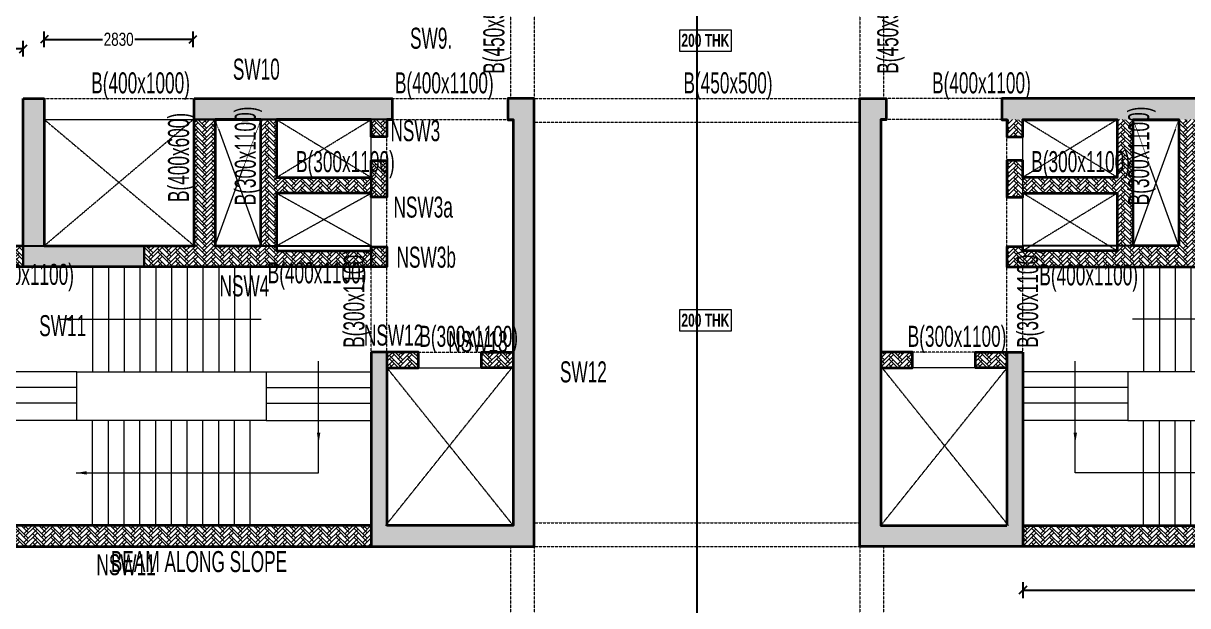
# Model space of a CAD drawing. Header units: millimetres. Extents: x -21 to 359617, y -13 to 62571.
# Drawn here: x 22294 to 44454, y 12623 to 23711 of the extents above; entities that cross this region are included whole.
import ezdxf

# ---------------------------------------------------------------- set-up
doc = ezdxf.new("R2010")
doc.units = ezdxf.units.MM
doc.linetypes.add('HIDDEN', pattern=[0.375, 0.25, -0.125])
doc.linetypes.add('HIDDEN2', pattern=[0.1875, 0.125, -0.0625])
for name, color, linetype, lineweight in [('A-ANNO-DIMS', 8, 'Continuous', 15), ('A-DETL-MISC', 35, 'Continuous', 15), ('A-FLOR-IDEN', 11, 'Continuous', 9), ('A-HIDD-ABVE', 8, 'HIDDEN', 20), ('A-HIDD-BELW', 8, 'HIDDEN2', 20), ('S-BEAM', 7, 'Continuous', 18), ('S-BEAM-IDEN', 2, 'Continuous', 9), ('S-COL HATCH', 9, 'Continuous', 0), ('S-COLS', 5, 'Continuous', 35)]:
    doc.layers.add(name, color=color, linetype=linetype, lineweight=lineweight)
doc.layers.add('changes', color=7, linetype='Continuous')
doc.styles.add('Dim.s & Anno.(Misc.)', font='ARIALN.TTF')
doc.styles.add('SOBHA', font='swisscl.ttf')
doc.styles.add('Swis721 LtCn BT', font='swisscl.ttf', dxfattribs={"width": 0.9, "height": 233.355162})
doc.styles.add('Swis721 LtCn BT_B', font='', dxfattribs={"width": 0.9, "height": 246.918336})
doc.styles.get('Swis721 LtCn BT_B').set_extended_font_data('Swis721 LtCn BT', bold=True)
doc.dimstyles.new('A-GFC-100', dxfattribs={"dimscale": 100, "dimtxt": 1.75, "dimasz": 1.5, "dimexe": 1.5, "dimexo": 0, "dimgap": 1, "dimtad": 1, "dimdsep": 46, "dimtxsty": 'Dim.s & Anno.(Misc.)', "dimblk": 'ARCHTICK', "dimcen": 0, "dimdle": 1.5, "dimclrd": 256, "dimclre": 8, "dimclrt": 6, "dimazin": 2, "dimtfac": 1, "dimtix": 1, "dimtmove": 2, "dimatfit": 3, "dimfxl": 1, "dimtolj": 1, "dimlwd": -1, "dimlwe": 9, "dimarcsym": 0})
doc.dimstyles.new('S-100', dxfattribs={"dimscale": 100, "dimtxt": 2.5, "dimasz": 1.5, "dimexe": 1.5, "dimexo": 1.5, "dimgap": 0.1, "dimtad": 0, "dimdec": 0, "dimrnd": 0.0005, "dimzin": 0, "dimdsep": 46, "dimtxsty": 'SOBHA', "dimblk": 'OBLIQUE', "dimcen": 0.09, "dimclrd": 8, "dimclre": 8, "dimclrt": 6, "dimadec": 0, "dimazin": 0, "dimtfac": 1, "dimtdec": 0, "dimtofl": 0, "dimtmove": 0, "dimatfit": 3, "dimfxl": 1.5, "dimfxlon": 1, "dimtolj": 1, "dimtzin": 0, "dimlwd": -1, "dimlwe": -1, "dimarcsym": 0})
pattern_1 = [(45, (-31794446.85, 20683630.75), (0, 169.7056275), [360, -120]), (135, (-31794362, 20683715.6), (1e-14, 169.7056275), [360, -120])]
pattern_2 = [(45, (-31794446.85, 20735559.75), (0, 169.7056275), [360, -120]), (135, (-31794362, 20735644.6), (1e-14, 169.7056275), [360, -120])]
pattern_3 = [(45, (-31785957.99, 20696631.67), (0, 169.7056275), [360, -120]), (135, (-31785873.14, 20696716.53), (1e-14, 169.7056275), [360, -120])]
pattern_4 = [(45, (-31785957.99, 20748560.67), (0, 169.7056275), [360, -120]), (135, (-31785873.14, 20748645.53), (1e-14, 169.7056275), [360, -120])]

# ---------------------------------------------------------------- blocks, each defined once
blk = doc.blocks.new('_ARCHTICK')
at = {"color": 0, "linetype": 'ByBlock', "const_width": 0.15}
blk.add_lwpolyline([(-0.5, -0.5), (0.5, 0.5)], dxfattribs=at)
blk = doc.blocks.new('A$C31bf04c8')
at = {"layer": 'S-COL HATCH', "transparency": 33554687}
h = blk.add_hatch(color=256, dxfattribs=at)
h.dxf.hatch_style = 1
edge = h.paths.add_edge_path()
edge.add_line((-12645, -10575), (46760, -10575))
edge.add_line((46760, -10575), (50155, -10425))
edge.add_line((50155, -10425), (50155, 18362))
edge.add_arc((65983, 101151), 84288, 235.33184, 259.17631, ccw=False)
edge.add_arc((-8447, 268), 41200, 49.9962, 101.0852)
edge.add_line((-16368, 40699), (-15227, 21150))
edge.add_line((-15227, 21150), (-12645, 21150))
edge.add_line((-12645, 21150), (-12645, -10575))
edge = h.paths.add_edge_path(flags=16)
edge.add_line((-12295, -10225), (46752, -10225))
edge.add_line((46752, -10225), (49805, -10090))
edge.add_line((49805, -10090), (49805, 18073))
edge.add_arc((65983, 101151), 84638, 235.32076, 258.98032, ccw=False)
edge.add_arc((-8447, 268), 40850, 49.9733, 100.6568)
edge.add_line((-16001, 40413), (-14897, 21500))
edge.add_line((-14897, 21500), (-12295, 21500))
edge.add_line((-12295, 21500), (-12295, -10225))
blk = doc.blocks.new('A$C0921b736')
at = {"layer": 'S-COL HATCH', "transparency": 33554687}
h = blk.add_hatch(color=256, dxfattribs=at)
h.dxf.hatch_style = 1
h.paths.add_polyline_path([(13805, 9275), (14205, 9275), (14205, 6475), (13805, 6475)])
h = blk.add_hatch(color=256, dxfattribs=at)
h.dxf.hatch_style = 1
h.paths.add_polyline_path([(17055, 9275), (20825, 9275), (20825, 8875), (17055, 8875)])
h = blk.add_hatch(color=256, dxfattribs=at)
h.dxf.hatch_style = 1
h.paths.add_polyline_path([(20725, 4450), (20425, 4450), (20425, 1150), (20425, 750), (23125, 750), (23525, 750), (23525, 1150), (23525, 1150), (23525, 9275), (23025, 9275), (23025, 8875), (23125, 8875), (23125, 1150), (23125, 1150), (20725, 1150), (20725, 1150)])
h = blk.add_hatch(color=256, dxfattribs=at)
h.dxf.hatch_style = 1
h.paths.add_polyline_path([(32525, 4450), (32825, 4450), (32825, 1150), (32825, 750), (30125, 750), (29725, 750), (29725, 1150), (29725, 1150), (29725, 9275), (30225, 9275), (30225, 8875), (30125, 8875), (30125, 1150), (30125, 1150), (32525, 1150), (32525, 1150)])
h = blk.add_hatch(color=256, dxfattribs=at)
h.dxf.hatch_style = 1
h.paths.add_polyline_path([(36195, 9275), (32425, 9275), (32425, 8875), (36195, 8875)])
at = {"layer": 'S-COL HATCH'}
h = blk.add_hatch(dxfattribs=at)
h.set_pattern_fill('AR-HBONE', color=256, scale=30)
h.set_pattern_definition(pattern_2)
h.paths.add_polyline_path([(18325, 8875), (18625, 8875), (18625, 7775), (20425, 7775), (20425, 8100), (20725, 8100), (20725, 7398), (20425, 7398), (20425, 7475), (18625, 7475), (18625, 6375), (20425, 6375), (20425, 6453), (20725, 6453), (20725, 6075), (16105, 6075), (16105, 6475), (18325, 6475)])
h = blk.add_hatch(dxfattribs=at)
h.set_pattern_fill('AR-HBONE', color=256, scale=30)
h.set_pattern_definition(pattern_2)
h.paths.add_polyline_path([(17055, 6475), (17455, 6475), (17455, 8875), (17055, 8875)])
h = blk.add_hatch(dxfattribs=at)
h.set_pattern_fill('AR-HBONE', color=256, scale=30)
h.set_pattern_definition(pattern_2)
h.paths.add_polyline_path([(20425, 8875), (20725, 8875), (20725, 8550), (20425, 8550)])
h = blk.add_hatch(dxfattribs=at)
h.set_pattern_fill('AR-HBONE', color=256, scale=30)
h.set_pattern_definition(pattern_2)
h.paths.add_polyline_path([(34925, 8875), (34625, 8875), (34625, 7775), (32825, 7775), (32825, 8100), (32525, 8100), (32525, 7398), (32825, 7398), (32825, 7475), (34625, 7475), (34625, 6375), (32825, 6375), (32825, 6453), (32525, 6453), (32525, 6075), (37145, 6075), (37145, 6475), (34925, 6475)])
h = blk.add_hatch(dxfattribs=at)
h.set_pattern_fill('AR-HBONE', color=256, scale=30)
h.set_pattern_definition(pattern_2)
h.paths.add_polyline_path([(32825, 8875), (32525, 8875), (32525, 8550), (32825, 8550)])
h = blk.add_hatch(dxfattribs=at)
h.set_pattern_fill('AR-HBONE', color=256, scale=30)
h.set_pattern_definition(pattern_2)
h.paths.add_polyline_path([(36195, 6475), (35795, 6475), (35795, 8875), (36195, 8875)])
h = blk.add_hatch(dxfattribs=at)
h.set_pattern_fill('AR-HBONE', color=256, scale=30)
h.set_pattern_definition(pattern_2)
h.paths.add_polyline_path([(13805, 6475), (12825, 6475), (12825, 6075), (13805, 6075)])
at = {"layer": 'S-COL HATCH', "transparency": 33554687}
h = blk.add_hatch(color=256, dxfattribs=at)
h.dxf.hatch_style = 1
h.paths.add_polyline_path([(13805, 6475), (16105, 6475), (16105, 6075), (13805, 6075)])
at = {"layer": 'S-COL HATCH'}
h = blk.add_hatch(dxfattribs=at)
h.set_pattern_fill('AR-HBONE', color=256, scale=30)
h.set_pattern_definition(pattern_1)
h.paths.add_polyline_path([(21325, 4150), (21325, 4450), (20725, 4450), (20725, 4150)])
h.paths.add_polyline_path([(23125, 4150), (23125, 4450), (22525, 4450), (22525, 4150)])
h = blk.add_hatch(dxfattribs=at)
h.set_pattern_fill('AR-HBONE', color=256, scale=30)
h.set_pattern_definition(pattern_1)
h.paths.add_polyline_path([(32525, 4150), (32525, 4450), (31925, 4450), (31925, 4150)])
h.paths.add_polyline_path([(30725, 4150), (30725, 4450), (30125, 4450), (30125, 4150)])
h = blk.add_hatch(dxfattribs=at)
h.set_pattern_fill('AR-HBONE', color=256, scale=30)
h.set_pattern_definition(pattern_2)
h.paths.add_polyline_path([(12825, 1150), (20425, 1150), (20425, 750), (12825, 750)])
h = blk.add_hatch(dxfattribs=at)
h.set_pattern_fill('AR-HBONE', color=256, scale=30)
h.set_pattern_definition(pattern_2)
h.paths.add_polyline_path([(40425, 1150), (32825, 1150), (32825, 750), (40425, 750)])
at = {"layer": 'changes'}
blk.add_lwpolyline([(13805, 6475), (16105, 6475), (16105, 6075), (13805, 6075)], close=True, dxfattribs=at)
at = {"layer": 'S-COLS'}
for p, q in [((20425, 4450), (20425, 1150)), ((20725, 4450), (20725, 1150)), ((32525, 4450), (32525, 1150)), ((32825, 4450), (32825, 1150)), ((20425, 1150), (20425, 750)), ((32825, 1150), (32825, 750))]:
    blk.add_line(p, q, dxfattribs=at)
for points in [[(17055, 9275), (20825, 9275), (20825, 8875), (20725, 8875), (20725, 8550), (20425, 8550), (20425, 8875), (19525, 8875), (18625, 8875), (18625, 7775), (20425, 7775), (20425, 8100), (20725, 8100), (20725, 7398), (20425, 7398), (20425, 7475), (18625, 7475), (18625, 6375), (19525, 6375), (20425, 6375), (20425, 6453), (20725, 6453), (20725, 6075), (18625, 6075), (18625, 6075), (7471, 6075)], [(10955, 9275), (10955, 6475), (13805, 6475), (13805, 9275)], [(13805, 9275), (14205, 9275)], [(14205, 9275), (14205, 6475), (17055, 6475), (17055, 9275)], [(23525, 1150), (23525, 9275), (23025, 9275), (23025, 8875), (23125, 8875), (23125, 1150), (20725, 1150)], [(29725, 1150), (29725, 9275), (30225, 9275), (30225, 8875), (30125, 8875), (30125, 1150), (32525, 1150)], [(36195, 9275), (32425, 9275), (32425, 8875), (32525, 8875), (32525, 8550), (32825, 8550), (32825, 8875), (33725, 8875), (34625, 8875), (34625, 7775), (32825, 7775), (32825, 8100), (32525, 8100), (32525, 7398), (32825, 7398), (32825, 7475), (34625, 7475), (34625, 6375), (33725, 6375), (32825, 6375), (32825, 6453), (32525, 6453), (32525, 6075), (34625, 6075), (34625, 6075), (45779, 6075)], [(20725, 4150), (21325, 4150), (21325, 4450), (20425, 4450)], [(23125, 4150), (22525, 4150), (22525, 4450), (23125, 4450)], [(30125, 4150), (30725, 4150), (30725, 4450), (30125, 4450)], [(32525, 4150), (31925, 4150), (31925, 4450), (32825, 4450)], [(20425, 1150), (12825, 1150), (12825, 750), (23125, 750)], [(23125, 750), (23125, 750), (23525, 750), (23525, 1150)], [(30125, 750), (30125, 750), (29725, 750), (29725, 1150)], [(32825, 1150), (40425, 1150), (40425, 750), (30125, 750)]]:
    blk.add_lwpolyline(points, dxfattribs=at)
for points in [[(17455, 6475), (18325, 6475), (18325, 8875), (17455, 8875)], [(35795, 6475), (34925, 6475), (34925, 8875), (35795, 8875)]]:
    blk.add_lwpolyline(points, close=True, dxfattribs=at)
blk = doc.blocks.new('_OBLIQUE')
at = {"color": 0, "linetype": 'ByBlock'}
blk.add_line((-0.5, -0.5), (0.5, 0.5), dxfattribs=at)
blk = doc.blocks.new('*D92')
at = {"layer": 'changes', "color": 8, "transparency": 16777216}
for p, q in [((19444, 23076), (19444, 23376)), ((22294, 23076), (22294, 23376)), ((19444, 23226), (20562, 23226)), ((22294, 23226), (21175, 23226))]:
    blk.add_line(p, q, dxfattribs=at)
at = {"layer": 'changes', "color": 8, "transparency": 16777216, "xscale": 150, "yscale": 150, "zscale": 150, "rotation": 180}
blk.add_blockref('_OBLIQUE', (19444, 23226), dxfattribs=at)
at = {"layer": 'changes', "color": 8, "transparency": 16777216, "xscale": 150, "yscale": 150, "zscale": 150}
blk.add_blockref('_OBLIQUE', (22294, 23226), dxfattribs=at)
at = {"layer": 'changes', "color": 6, "transparency": 16777216, "insert": (20869, 23226), "char_height": 250, "attachment_point": 5, "style": 'SOBHA'}
blk.add_mtext('\\A1;2850', dxfattribs=at)
blk = doc.blocks.new('*D93')
at = {"layer": 'changes', "color": 8, "transparency": 16777216}
for p, q in [((22694, 23255), (22694, 23555)), ((25524, 23255), (25524, 23555)), ((22694, 23405), (23802, 23405)), ((25524, 23405), (24415, 23405))]:
    blk.add_line(p, q, dxfattribs=at)
at = {"layer": 'changes', "color": 8, "transparency": 16777216, "xscale": 150, "yscale": 150, "zscale": 150}
for p, rotation in [((22694, 23405), 180.000076024741), ((25524, 23405), 7.60247410593e-05)]:
    blk.add_blockref('_OBLIQUE', p, dxfattribs=dict(at, rotation=rotation))
at = {"layer": 'changes', "color": 6, "transparency": 16777216, "insert": (24109, 23405), "char_height": 250, "attachment_point": 5, "rotation": 0.0001, "style": 'SOBHA'}
blk.add_mtext('\\A1;2830', dxfattribs=at)
blk = doc.blocks.new('*D60')
at = {"layer": 'changes', "color": 8, "transparency": 16777216}
for p, q in [((41314, 13070), (41314, 12770)), ((41314, 12920), (44808, 12920)), ((48914, 12920), (45420, 12920)), ((48914, 13070), (48914, 12770))]:
    blk.add_line(p, q, dxfattribs=at)
at = {"layer": 'changes', "color": 8, "transparency": 16777216, "xscale": 150, "yscale": 150, "zscale": 150, "rotation": 180}
blk.add_blockref('_OBLIQUE', (41314, 12920), dxfattribs=at)
at = {"layer": 'changes', "color": 8, "transparency": 16777216, "xscale": 150, "yscale": 150, "zscale": 150}
blk.add_blockref('_OBLIQUE', (48914, 12920), dxfattribs=at)
at = {"layer": 'changes', "color": 6, "transparency": 16777216, "insert": (45114, 12920), "char_height": 250, "attachment_point": 5, "style": 'SOBHA'}
blk.add_mtext('\\A1;7600', dxfattribs=at)
blk = doc.blocks.new('A$C40398dd4')
at = {"layer": 'A-ANNO-DIMS', "ltscale": 500, "elevation": 0}
blk.add_lwpolyline([(5810, 1000), (6600, 1000), (6600, 1565)], dxfattribs=at)
at = {"layer": 'A-DETL-MISC'}
for p, q in [((2300, 4925), (2300, 2925)), ((2600, 4925), (2600, 2925)), ((2900, 4925), (2900, 2925)), ((3200, 4925), (3200, 2925)), ((3500, 4925), (3500, 2925)), ((3800, 4925), (3800, 2925)), ((4100, 4925), (4100, 2925)), ((4400, 4925), (4400, 2925)), ((4700, 4925), (4700, 2925)), ((5000, 4925), (5000, 2925)), ((5300, 4925), (5300, 2925)), ((2300, 0), (2300, 2000)), ((2600, 0), (2600, 2000)), ((2900, 0), (2900, 2000)), ((3200, 0), (3200, 2000)), ((3500, 0), (3500, 2000)), ((3800, 0), (3800, 2000)), ((4100, 0), (4100, 2000)), ((4400, 0), (4400, 2000)), ((4700, 0), (4700, 2000)), ((5000, 0), (5000, 2000)), ((5300, 0), (5300, 2000))]:
    blk.add_line(p, q, dxfattribs=at)
for points in [[(2000, 2925), (0, 2925)], [(5600, 2925), (7600, 2925)], [(2000, 2625), (0, 2625)], [(5600, 2625), (7600, 2625)], [(2000, 2325), (0, 2325)], [(5600, 2325), (7600, 2325)]]:
    blk.add_lwpolyline(points, dxfattribs=at)
blk.add_lwpolyline([(5600, 2925), (5600, 2000), (2000, 2000), (2000, 2925)], close=True, dxfattribs=at)
at = {"layer": 'A-DETL-MISC', "elevation": 0}
for points in [[(2000, 2000), (0, 2000)], [(5600, 2000), (7600, 2000)]]:
    blk.add_lwpolyline(points, dxfattribs=at)
at = {"layer": 'A-ANNO-DIMS', "ltscale": 500}
for points in [[(1688, 3925), (5510, 3925)], [(6600, 1565), (6600, 3126)], [(1988, 1000), (5810, 1000)]]:
    blk.add_leader(points, dimstyle='A-GFC-100', override={"dimasz": 2, "dimtad": 0, "dimfxl": 0.18, "dimarcsym": 1}, dxfattribs=at)

msp = doc.modelspace()

# ---------------------------------------------------------------- hatches: boundary and pattern name
at = {"layer": 'S-COL HATCH', "transparency": 33554687}
h = msp.add_hatch(color=256, dxfattribs=at)
h.dxf.hatch_style = 1
h.paths.add_polyline_path([(22293.9, 22276.1), (22693.9, 22276.1), (22693.9, 19476.1), (22293.9, 19476.1)])
h = msp.add_hatch(color=256, dxfattribs=at)
h.dxf.hatch_style = 1
h.paths.add_polyline_path([(25543.9, 22276.1), (29313.9, 22276.1), (29313.9, 21876.1), (25543.9, 21876.1)])
h = msp.add_hatch(color=256, dxfattribs=at)
h.dxf.hatch_style = 1
h.paths.add_polyline_path([(29213.9, 17450.9), (28913.9, 17450.9), (28913.9, 14150.9), (28913.9, 13750.9), (31613.9, 13750.9), (32013.9, 13750.9), (32013.9, 14150.9), (32013.9, 14150.9), (32013.9, 22276.1), (31513.8, 22276.1), (31513.8, 21876.1), (31613.9, 21876.1), (31613.9, 14150.9), (31613.8, 14150.9), (29213.9, 14150.9), (29213.9, 14150.9)])
h = msp.add_hatch(color=256, dxfattribs=at)
h.dxf.hatch_style = 1
h.paths.add_polyline_path([(41013.9, 17450.9), (41313.9, 17450.9), (41313.9, 14150.9), (41313.9, 13750.9), (38613.9, 13750.9), (38213.9, 13750.9), (38213.9, 14150.9), (38213.9, 14150.9), (38213.9, 22276.1), (38713.9, 22276.1), (38713.9, 21876.1), (38613.9, 21876.1), (38613.9, 14150.9), (38613.9, 14150.9), (41013.8, 14150.9), (41013.9, 14150.9)])
h = msp.add_hatch(color=256, dxfattribs=at)
h.dxf.hatch_style = 1
h.paths.add_polyline_path([(44683.9, 22276.1), (40913.8, 22276.1), (40913.8, 21876.1), (44683.9, 21876.1)])
at = {"layer": 'S-COL HATCH'}
h = msp.add_hatch(dxfattribs=at)
h.set_pattern_fill('AR-HBONE', color=256, scale=30)
h.set_pattern_definition(pattern_4)
h.paths.add_polyline_path([(26813.9, 21876.1), (27113.9, 21876.1), (27113.9, 20776.1), (28913.9, 20776.1), (28913.9, 21101.1), (29213.9, 21101.1), (29213.9, 20398.6), (28913.9, 20398.6), (28913.9, 20476.1), (27113.9, 20476.1), (27113.9, 19376.1), (28913.9, 19376.1), (28913.9, 19453.6), (29213.9, 19453.6), (29213.9, 19076.1), (24593.9, 19076.1), (24593.9, 19476.1), (26813.9, 19476.1)])
h = msp.add_hatch(dxfattribs=at)
h.set_pattern_fill('AR-HBONE', color=256, scale=30)
h.set_pattern_definition(pattern_4)
h.paths.add_polyline_path([(25543.9, 19476.1), (25943.9, 19476.1), (25943.9, 21876.1), (25543.9, 21876.1)])
h = msp.add_hatch(dxfattribs=at)
h.set_pattern_fill('AR-HBONE', color=256, scale=30)
h.set_pattern_definition(pattern_4)
h.paths.add_polyline_path([(28913.9, 21876.1), (29213.9, 21876.1), (29213.9, 21551.1), (28913.9, 21551.1)])
h = msp.add_hatch(dxfattribs=at)
h.set_pattern_fill('AR-HBONE', color=256, scale=30)
h.set_pattern_definition(pattern_4)
h.paths.add_polyline_path([(43413.9, 21876.1), (43113.9, 21876.1), (43113.9, 20776.1), (41313.9, 20776.1), (41313.9, 21101.1), (41013.9, 21101.1), (41013.9, 20398.6), (41313.9, 20398.6), (41313.9, 20476.1), (43113.9, 20476.1), (43113.9, 19376.1), (41313.9, 19376.1), (41313.9, 19453.6), (41013.9, 19453.6), (41013.9, 19076.1), (45633.9, 19076.1), (45633.9, 19476.1), (43413.9, 19476.1)])
h = msp.add_hatch(dxfattribs=at)
h.set_pattern_fill('AR-HBONE', color=256, scale=30)
h.set_pattern_definition(pattern_4)
h.paths.add_polyline_path([(41313.9, 21876.1), (41013.9, 21876.1), (41013.9, 21551.1), (41313.9, 21551.1)])
h = msp.add_hatch(dxfattribs=at)
h.set_pattern_fill('AR-HBONE', color=256, scale=30)
h.set_pattern_definition(pattern_4)
h.paths.add_polyline_path([(44683.9, 19476.1), (44283.9, 19476.1), (44283.9, 21876.1), (44683.9, 21876.1)])
h = msp.add_hatch(dxfattribs=at)
h.set_pattern_fill('AR-HBONE', color=256, scale=30)
h.set_pattern_definition(pattern_4)
h.paths.add_polyline_path([(22293.9, 19476.1), (21313.9, 19476.1), (21313.9, 19076.1), (22293.9, 19076.1)])
at = {"layer": 'S-COL HATCH', "transparency": 33554687}
h = msp.add_hatch(color=256, dxfattribs=at)
h.dxf.hatch_style = 1
h.paths.add_polyline_path([(22293.9, 19476.1), (24593.9, 19476.1), (24593.9, 19076.1), (22293.9, 19076.1)])
at = {"layer": 'S-COL HATCH'}
h = msp.add_hatch(dxfattribs=at)
h.set_pattern_fill('AR-HBONE', color=256, scale=30)
h.set_pattern_definition(pattern_3)
h.paths.add_polyline_path([(29813.9, 17150.9), (29813.9, 17450.9), (29213.9, 17450.9), (29213.9, 17150.9)])
h.paths.add_polyline_path([(31613.9, 17150.9), (31613.9, 17450.9), (31013.9, 17450.9), (31013.9, 17150.9)])
h = msp.add_hatch(dxfattribs=at)
h.set_pattern_fill('AR-HBONE', color=256, scale=30)
h.set_pattern_definition(pattern_3)
h.paths.add_polyline_path([(41013.9, 17150.9), (41013.9, 17450.9), (40413.9, 17450.9), (40413.9, 17150.9)])
h.paths.add_polyline_path([(39213.9, 17150.9), (39213.9, 17450.9), (38613.9, 17450.9), (38613.9, 17150.9)])
h = msp.add_hatch(dxfattribs=at)
h.set_pattern_fill('AR-HBONE', color=256, scale=30)
h.set_pattern_definition(pattern_4)
h.paths.add_polyline_path([(21313.9, 14150.9), (28913.9, 14150.9), (28913.9, 13750.9), (21313.9, 13750.9)])
h = msp.add_hatch(dxfattribs=at)
h.set_pattern_fill('AR-HBONE', color=256, scale=30)
h.set_pattern_definition(pattern_4)
h.paths.add_polyline_path([(48913.9, 14150.9), (41313.9, 14150.9), (41313.9, 13750.9), (48913.9, 13750.9)])

# ---------------------------------------------------------------- linework, layer by layer
at = {"layer": 'A-FLOR-IDEN', "color": 8, "flags": 128}
for points in [[(35763, 23587.8), (35763, 23176), (34785.5, 23176), (34785.5, 23587.8)], [(35763, 18260.4), (35763, 17848.6), (34785.5, 17848.6), (34785.5, 18260.4)]]:
    msp.add_lwpolyline(points, close=True, dxfattribs=at)
at = {"layer": 'A-HIDD-ABVE', "linetype": 'HIDDEN'}
for p, q in [((22693.9, 21877.3), (25543.9, 19477.3)), ((22693.9, 19477.3), (25523.9, 21877.3)), ((25943.9, 21877.3), (26813.9, 19477.3)), ((25943.9, 19477.3), (26813.9, 21877.3)), ((27113.9, 21877.3), (28913.9, 20777.3)), ((27113.9, 20777.3), (28913.9, 21877.3)), ((43113.9, 21877.3), (41313.9, 20777.3)), ((43113.9, 20777.3), (41313.9, 21877.3)), ((44283.9, 21877.3), (43413.9, 19477.3)), ((44283.9, 19477.3), (43413.9, 21877.3)), ((27113.9, 19476.1), (28913.9, 20477.3)), ((27113.9, 20477.3), (28913.9, 19476.1)), ((43113.9, 19377.3), (41313.9, 20477.3)), ((43113.9, 20477.3), (41313.9, 19377.3)), ((31589.8, 17152.1), (29189.8, 14152.1)), ((29213.9, 17152.1), (31613.9, 14152.1)), ((41013.9, 17152.1), (38613.9, 14152.1)), ((38638, 17152.1), (41038, 14152.1))]:
    msp.add_line(p, q, dxfattribs=at)
at = {"layer": 'changes'}
for p, q in [((26813.9, 19476.1), (28913.9, 19476.1)), ((43413.9, 19476.1), (41313.9, 19476.1))]:
    msp.add_line(p, q, dxfattribs=at)
at = {"layer": 'changes', "color": 240, "true_color": 0xed1f24, "elevation": 0}
for points in [[(32013.9, 35676.1), (35113.9, 35676.1), (35113.9, 37416.7), (35113.9, 8360.9)], [(28913.9, 13750.9), (32013.9, 13752.1), (32013.9, 22276.1)], [(28913.9, 17450.9), (28913.9, 14150.9)], [(28913.9, 13750.9), (32013.9, 13750.9)]]:
    msp.add_lwpolyline(points, dxfattribs=at)
for points in [[(22293.9, 22276.1), (22693.9, 22276.1), (22693.9, 19476.1), (24593.9, 19476.1), (24593.9, 19076.1), (22293.9, 19076.1)], [(25543.9, 22276.1), (29313.9, 22276.1), (29313.9, 21876.1), (25543.9, 21876.1)], [(31513.8, 21876.1), (31513.8, 22276.1), (32013.9, 22276.1), (32013.9, 13750.9), (28913.9, 13750.9), (28913.9, 17450.9), (29213.9, 17450.9), (29213.9, 14150.9), (31613.9, 14150.9), (31613.9, 21876.1)], [(24593.9, 19476.1), (25543.9, 19476.1), (25543.9, 21876.1), (25943.9, 21876.1), (25943.9, 19476.1), (26813.9, 19476.1), (26813.9, 21876.1), (27113.9, 21876.1), (27113.9, 20776.1), (28913.9, 20776.1), (28913.9, 20776.1), (28913.9, 20476.1), (28913.9, 20476.1), (27113.9, 20476.1), (27113.9, 19376.1), (28913.9, 19376.1), (28913.9, 19376.1), (28913.9, 19077.3), (24593.9, 19076.1)], [(28913.9, 21876.1), (28913.9, 21551.1), (29213.9, 21551.1), (29213.9, 21876.1)], [(28913.9, 21101.1), (29213.9, 21101.1), (29213.9, 20398.6), (28913.9, 20398.6)], [(21313.8, 19476.1), (22293.9, 19476.1), (22293.9, 19076.1), (21313.9, 19076.1)], [(28913.9, 19453.6), (29213.9, 19453.6), (29213.9, 19076.1), (28913.9, 19076.1)], [(29813.9, 17150.9), (29213.9, 17150.9), (29213.9, 17450.9), (29813.9, 17450.9)], [(31013.9, 17450.9), (31613.9, 17450.9), (31613.9, 17150.9), (31013.9, 17150.9)], [(21313.9, 14150.9), (28913.9, 14150.9), (28913.9, 13750.9), (21313.9, 13750.9)]]:
    msp.add_lwpolyline(points, close=True, dxfattribs=at)
at = {"layer": 'changes', "elevation": 0}
msp.add_lwpolyline([(22293.9, 19476.1), (24593.9, 19476.1), (24593.9, 19076.1), (22293.9, 19076.1)], close=True, dxfattribs=at)
at = {"layer": 'S-BEAM', "linetype": 'HIDDEN'}
for p, q in [((31563.9, 24277.3), (31563.9, 22277.3)), ((32013.9, 24277.3), (32013.9, 22277.3)), ((38213.9, 24277.3), (38213.9, 22277.3)), ((38663.9, 24277.3), (38663.9, 22277.3)), ((22693.9, 22277.3), (25543.9, 22277.3)), ((29313.9, 22277.3), (31513.8, 22277.3)), ((32013.9, 22277.3), (38213.9, 22277.3)), ((40913.8, 22277.3), (38713.9, 22277.3)), ((29213.9, 19454.8), (29213.9, 21877.3)), ((29313.9, 21877.3), (31513.8, 21877.3)), ((32013.9, 21827.3), (38213.9, 21827.3)), ((40913.8, 21877.3), (38713.9, 21877.3)), ((41013.9, 19454.8), (41013.9, 21877.3)), ((28913.9, 17452.1), (28913.9, 19077.3)), ((29213.9, 17452.1), (29213.9, 19077.3)), ((41013.9, 17452.1), (41013.9, 19077.3)), ((41313.9, 17452.1), (41313.9, 19077.3)), ((29813.9, 17452.1), (31013.9, 17452.1)), ((40413.9, 17452.1), (39213.9, 17452.1)), ((32013.9, 14202.1), (38213.9, 14202.1)), ((31563.9, 13752.1), (31563.9, 9052.1)), ((32013.9, 13752.1), (38213.9, 13752.1)), ((32013.9, 13752.1), (32013.9, 9052.1)), ((38213.9, 13752.1), (38213.9, 9052.1)), ((38663.9, 13752.1), (38663.9, 9252.1))]:
    msp.add_line(p, q, dxfattribs=at)
at = {"layer": 'S-BEAM'}
for p, q in [((22693.9, 21877.3), (25523.9, 21877.3)), ((28913.9, 19454.8), (28913.9, 21877.3)), ((41313.9, 19454.8), (41313.9, 21877.3)), ((29813.9, 17152.1), (31013.9, 17152.1)), ((40413.9, 17152.1), (39213.9, 17152.1))]:
    msp.add_line(p, q, dxfattribs=at)
at = {"layer": 'S-COLS'}
for p, q in [((28913.9, 17450.9), (28913.9, 14150.9)), ((29213.9, 17450.9), (29213.9, 14150.9)), ((41013.9, 17450.9), (41013.9, 14150.9)), ((41313.9, 17450.9), (41313.9, 14150.9)), ((28913.9, 14150.9), (28913.9, 13750.9)), ((41313.9, 14150.9), (41313.9, 13750.9))]:
    msp.add_line(p, q, dxfattribs=at)
at = {"layer": 'S-COLS', "elevation": 0}
for points in [[(25543.9, 22276.1), (29313.9, 22276.1), (29313.9, 21876.1), (29213.9, 21876.1), (29213.9, 21551.1), (28913.9, 21551.1), (28913.9, 21876.1), (28013.9, 21876.1), (27113.9, 21876.1), (27113.9, 20776.1), (28913.9, 20776.1), (28913.9, 21101.1), (29213.9, 21101.1), (29213.9, 20398.6), (28913.9, 20398.6), (28913.9, 20476.1), (27113.9, 20476.1), (27113.9, 19376.1), (28013.9, 19376.1), (28913.9, 19376.1), (28913.9, 19453.6), (29213.9, 19453.6), (29213.9, 19076.1), (27113.9, 19076.1), (27113.9, 19076.1), (15959.5, 19076.1)], [(19443.9, 22276.1), (19443.9, 19476.1), (22293.9, 19476.1), (22293.9, 22276.1)], [(22293.9, 22276.1), (22693.9, 22276.1)], [(22693.9, 22276.1), (22693.9, 19476.1), (25543.9, 19476.1), (25543.9, 22276.1)], [(32013.9, 14150.9), (32013.9, 22276.1), (31513.8, 22276.1), (31513.8, 21876.1), (31613.9, 21876.1), (31613.9, 14150.9), (29213.9, 14150.9)], [(38213.9, 14150.9), (38213.9, 22276.1), (38713.9, 22276.1), (38713.9, 21876.1), (38613.9, 21876.1), (38613.9, 14150.9), (41013.9, 14150.9)], [(44683.9, 22276.1), (40913.8, 22276.1), (40913.8, 21876.1), (41013.9, 21876.1), (41013.9, 21551.1), (41313.9, 21551.1), (41313.9, 21876.1), (42213.9, 21876.1), (43113.9, 21876.1), (43113.9, 20776.1), (41313.9, 20776.1), (41313.9, 21101.1), (41013.9, 21101.1), (41013.9, 20398.6), (41313.9, 20398.6), (41313.9, 20476.1), (43113.9, 20476.1), (43113.9, 19376.1), (42213.9, 19376.1), (41313.9, 19376.1), (41313.9, 19453.6), (41013.9, 19453.6), (41013.9, 19076.1), (43113.9, 19076.1), (43113.9, 19076.1), (54268.2, 19076.1)], [(29213.9, 17150.9), (29813.9, 17150.9), (29813.9, 17450.9), (28913.9, 17450.9)], [(31613.9, 17150.9), (31013.9, 17150.9), (31013.9, 17450.9), (31613.9, 17450.9)], [(38613.9, 17150.9), (39213.9, 17150.9), (39213.9, 17450.9), (38613.9, 17450.9)], [(41013.9, 17150.9), (40413.9, 17150.9), (40413.9, 17450.9), (41313.9, 17450.9)], [(28913.9, 14150.9), (21313.9, 14150.9), (21313.9, 13750.9), (31613.9, 13750.9)], [(31613.9, 13750.9), (31613.9, 13750.9), (32013.9, 13750.9), (32013.9, 14150.9)], [(38613.9, 13750.9), (38613.9, 13750.9), (38213.9, 13750.9), (38213.9, 14150.9)], [(41313.9, 14150.9), (48913.9, 14150.9), (48913.9, 13750.9), (38613.9, 13750.9)]]:
    msp.add_lwpolyline(points, dxfattribs=at)
for points in [[(25943.9, 19476.1), (26813.9, 19476.1), (26813.9, 21876.1), (25943.9, 21876.1)], [(44283.9, 19476.1), (43413.9, 19476.1), (43413.9, 21876.1), (44283.9, 21876.1)]]:
    msp.add_lwpolyline(points, close=True, dxfattribs=at)

# ---------------------------------------------------------------- block references
at = {"layer": 'A-HIDD-BELW', "color": 3}
msp.add_blockref('A$C31bf04c8', (16359.5, 19477.3), dxfattribs=at)
at = {"layer": 'changes'}
msp.add_blockref('A$C0921b736', (8488.9, 13000.9), dxfattribs=at)
at = {"layer": 'S-BEAM-IDEN'}
msp.add_blockref('A$C40398dd4', (21313.9, 14152.1), dxfattribs=at)
at = {"layer": 'S-BEAM-IDEN', "xscale": -1}
msp.add_blockref('A$C40398dd4', (48913.9, 14152.1), dxfattribs=at)

# ---------------------------------------------------------------- texts
at = {"layer": 'A-FLOR-IDEN', "color": 1, "char_height": 246.92, "width": 1155, "attachment_point": 2, "line_spacing_factor": 0.964267, "style": 'Swis721 LtCn BT_B'}
for insert in [(35274.3, 23509.8), (35274.3, 18182.4)]:
    msp.add_mtext('200 THK', dxfattribs=dict(at, insert=insert))
at = {"layer": 'S-BEAM-IDEN', "style": 'Swis721 LtCn BT', "width": 0.8}
for s, rotation, p in [('B(450x500)', 90, (31448.5, 22750.1, 0)), ('B(450x500)', 90, (38945.9, 22750.1, 0)), ('SW9.', 360, (29654.3, 23226.5)), ('SW10', 360, (26282.2, 22637.5)), ('B(400x1000)', 360, (23587.2, 22376.7)), ('B(400x1100)', 360, (29367.3, 22376.7)), ('B(450x500)', 360, (34857.7, 22376.7)), ('B(400x600)', 90, (25448.5, 20308.7)), ('B(300x1100)', 90, (26718.5, 20246.1)), ('B(300x1100)', 90, (43720.5, 20246.1)), ('NSW3', 360, (29280.7, 21466.5)), ('B(300x1100)', 360, (27484.9, 20877.4)), ('NSW3a', 360, (29339.2, 20012)), ('B(300x1100)', 90, (28787, 17532.4, 0)), ('NSW3b', 360, (29397.7, 19058.5)), ('B(300x1100)', 90, (41607.4, 17532.4, 0)), ('B(400x1100)', 360, (21380.2, 18731.3)), ('B(400x1100)', 360, (26946.1, 18760.1)), ('B(400x1100)', 360, (41630.5, 18721)), ('NSW4', 360, (26028.5, 18512.9)), ('SW11', 360, (22597, 17755.1)), ('NSW12', 360, (28776.9, 17575.5)), ('B(300x1100)', 360, (29831, 17551.5)), ('NSW13', 360, (30382.1, 17450.3)), ('SW12', 360, (32506.6, 16874.7)), ('NSW11', 360, (23685.2, 13204.4)), ('BEAM ALONG SLOPE', 360, (23960.6, 13263.3))]:
    msp.add_text(s, height=400, rotation=rotation, dxfattribs=at).set_placement(p)
for s, p in [('B(400x1100)', (39589.4, 22376.7)), ('B(300x1100)', (41477.1, 20877.4)), ('B(300x1100)', (39125.7, 17551.5))]:
    msp.add_text(s, height=400, dxfattribs=at).set_placement(p)

# ---------------------------------------------------------------- dimensions: what is measured, and where the dimension line sits
at = {"layer": 'changes'}
for p1, p2, distance, picture, middle in [((22693.9, 21877.3), (25523.9, 21877.3), 1527.5, '*D93', (24108.9, 23404.8)), ((19443.9, 21877.3), (22293.9, 21877.3), 1349, '*D92', (20868.9, 23226.3))]:
    dim = msp.add_aligned_dim(p1=p1, p2=p2, distance=distance, dimstyle='S-100', dxfattribs=at)
    dim.commit()
    dim.dimension.update_dxf_attribs({"geometry": picture, "text_midpoint": middle})
dim = msp.add_linear_dim(base=(48913.9, 12920.3), p1=(41313.9, 14150.9), p2=(48913.9, 14150.9), dimstyle='S-100', dxfattribs=at)
dim.commit()
dim.dimension.update_dxf_attribs({"geometry": '*D60', "text_midpoint": (45113.9, 12920.3)})

doc.saveas('drawing.dxf')
